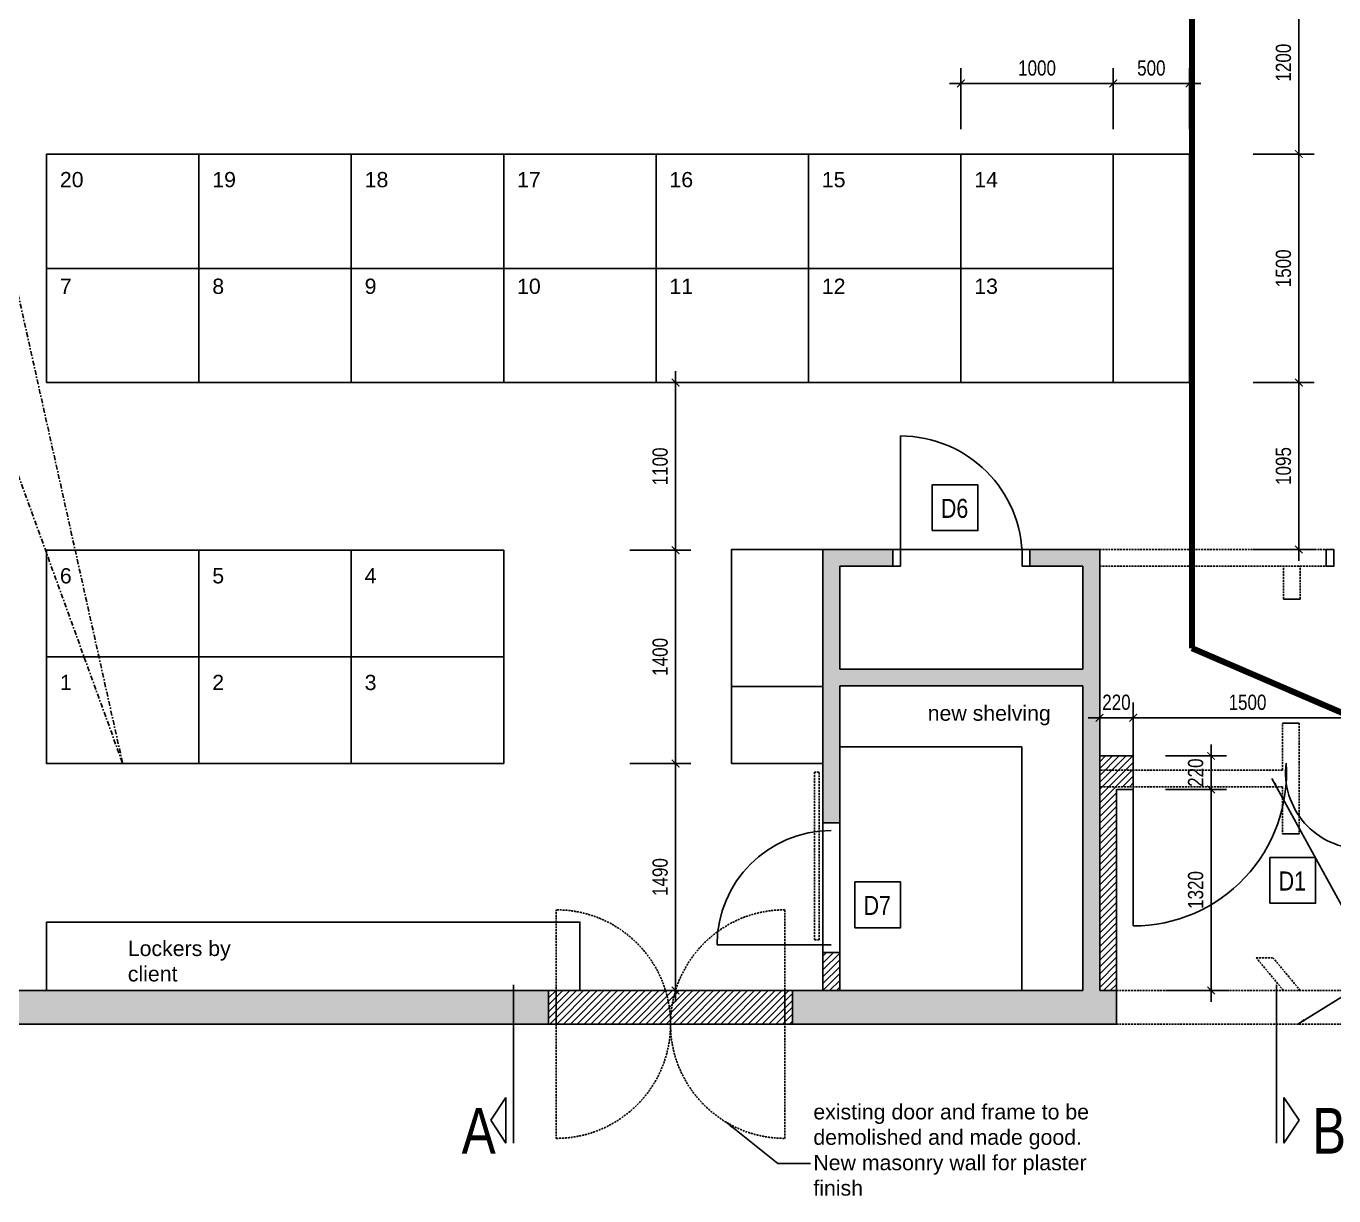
# Model space of a CAD drawing. Header units: millimetres. Extents: x -68315 to 81584, y -44830 to 67795.
# Drawn here: x -44214 to -35633, y 39458 to 47135 of the extents above; entities that cross this region are included whole.
import ezdxf

# ---------------------------------------------------------------- set-up
doc = ezdxf.new("R2010")
doc.units = ezdxf.units.MM
for name, pattern in [('DASHDOT2', [12.7, 6.35, -3.175, 0, -3.175]), ('HIDDEN2', [4.7625, 3.175, -1.5875]), ('PDASHED', [19.05, 12.7, -6.35])]:
    doc.linetypes.add(name, pattern=pattern)
for name, color, linetype in [('BRICK_WALLS_P4', 1, 'Continuous'), ('DOORS_P2', 8, 'Continuous'), ('MSA-ABOVE', 9, 'DASHDOT2'), ('MSA-CONCRETE', 3, 'Continuous'), ('MSA-DEMOLISH', 8, 'HIDDEN2'), ('MSA-DIMS50', 8, 'Continuous'), ('MSA-DRAINAGE', 4, 'DASHDOT2'), ('MSA-FITTING', 5, 'Continuous'), ('MSA-HATCH', 8, 'Continuous'), ('MSA-HATCH ELEV1', 252, 'Continuous'), ('MSA-SECTION LINES', 2, 'Continuous'), ('MSA-TEXT D&W 50', 7, 'Continuous'), ('MSA-TEXT1', 4, 'Continuous'), ('MSA-WALL', 1, 'Continuous')]:
    doc.layers.add(name, color=color, linetype=linetype)
doc.layers.get('0').off()
doc.styles.add('Arial 1in100 3mm', font='arial.ttf', dxfattribs={"width": 0.8, "height": 300})
doc.styles.add('Arial 1in50 2mm', font='arial.ttf', dxfattribs={"width": 0.8, "height": 100})
doc.dimstyles.new('DIM-50', dxfattribs={"dimtxt": 100, "dimasz": 50, "dimexe": 100, "dimexo": 100, "dimgap": 50, "dimtad": 1, "dimdec": 0, "dimrnd": 5, "dimzin": 0, "dimdsep": 46, "dimtxsty": 'Arial 1in50 2mm', "dimblk": 'ARCHTICK', "dimcen": 0.09, "dimdle": 75, "dimclrd": 256, "dimclre": 256, "dimclrt": 256, "dimadec": 0, "dimazin": 0, "dimtfac": 1, "dimtdec": 0, "dimtix": 1, "dimtmove": 2, "dimatfit": 3, "dimfxl": 300, "dimfxlon": 1, "dimtolj": 1, "dimtzin": 0, "dimarcsym": 0})

# ---------------------------------------------------------------- blocks, each defined once
blk = doc.blocks.new('_ArchTick')
at = {"color": 0, "linetype": 'ByBlock', "const_width": 0.15}
blk.add_lwpolyline([(-0.5, -0.5), (0.5, 0.5)], dxfattribs=at)
blk = doc.blocks.new('*D15')
at = {"layer": 'MSA-DIMS50', "lineweight": -2, "ltscale": 0.2}
for p, q in [((-37080.6, 46458.8), (-37080.6, 46858.8)), ((-36580.6, 46458.8), (-36580.6, 46858.8)), ((-37155.6, 46758.8), (-36505.6, 46758.8))]:
    blk.add_line(p, q, dxfattribs=at)
at = {"layer": 'MSA-DIMS50', "lineweight": -2, "xscale": 50, "yscale": 50, "zscale": 50, "rotation": 180}
blk.add_blockref('_ArchTick', (-37080.6, 46758.8), dxfattribs=at)
at = {"layer": 'MSA-DIMS50', "lineweight": -2, "xscale": 50, "yscale": 50, "zscale": 50}
blk.add_blockref('_ArchTick', (-36580.6, 46758.8), dxfattribs=at)
at = {"layer": 'MSA-DIMS50', "linetype": 'Continuous', "insert": (-36830.6, 46859.8), "char_height": 100, "attachment_point": 5, "style": 'Arial 1in50 2mm'}
blk.add_mtext('\\A1;500', dxfattribs=at)
blk = doc.blocks.new('*D17')
at = {"layer": 'MSA-DIMS50', "lineweight": -2, "ltscale": 0.2}
for p, q in [((-39952.6, 42370.5), (-39952.6, 40730.5)), ((-40252.6, 42295.5), (-39852.6, 42295.5)), ((-40252.6, 40805.5), (-39852.6, 40805.5))]:
    blk.add_line(p, q, dxfattribs=at)
at = {"layer": 'MSA-DIMS50', "lineweight": -2, "xscale": 50, "yscale": 50, "zscale": 50}
for p, rotation in [((-39952.6, 42295.5), 90), ((-39952.6, 40805.5), 270)]:
    blk.add_blockref('_ArchTick', p, dxfattribs=dict(at, rotation=rotation))
at = {"layer": 'MSA-DIMS50', "linetype": 'Continuous', "insert": (-40053.6, 41550.5), "char_height": 100, "attachment_point": 5, "rotation": 90, "style": 'Arial 1in50 2mm'}
blk.add_mtext('\\A1;1490', dxfattribs=at)
blk = doc.blocks.new('*D19')
at = {"layer": 'MSA-DIMS50', "lineweight": -2, "ltscale": 0.2}
for p, q in [((-39952.6, 43770.5), (-39952.6, 42220.5)), ((-40252.6, 43695.5), (-39852.6, 43695.5)), ((-40252.6, 42295.5), (-39852.6, 42295.5))]:
    blk.add_line(p, q, dxfattribs=at)
at = {"layer": 'MSA-DIMS50', "lineweight": -2, "xscale": 50, "yscale": 50, "zscale": 50}
for p, rotation in [((-39952.6, 43695.5), 90), ((-39952.6, 42295.5), 270)]:
    blk.add_blockref('_ArchTick', p, dxfattribs=dict(at, rotation=rotation))
at = {"layer": 'MSA-DIMS50', "linetype": 'Continuous', "insert": (-40053.6, 42995.5), "char_height": 100, "attachment_point": 5, "rotation": 90, "style": 'Arial 1in50 2mm'}
blk.add_mtext('\\A1;1400', dxfattribs=at)
blk = doc.blocks.new('*D20')
at = {"layer": 'MSA-DIMS50', "lineweight": -2, "ltscale": 0.2}
for p, q in [((-36162.4, 44795.5), (-35762.4, 44795.5)), ((-35862.4, 43625.5), (-35862.4, 44870.5)), ((-36162.4, 43700.5), (-35762.4, 43700.5))]:
    blk.add_line(p, q, dxfattribs=at)
at = {"layer": 'MSA-DIMS50', "lineweight": -2, "xscale": 50, "yscale": 50, "zscale": 50}
for p, rotation in [((-35862.4, 44795.5), 90), ((-35862.4, 43700.5), 270)]:
    blk.add_blockref('_ArchTick', p, dxfattribs=dict(at, rotation=rotation))
at = {"layer": 'MSA-DIMS50', "linetype": 'Continuous', "insert": (-35963.5, 44248), "char_height": 100, "attachment_point": 5, "rotation": 90, "style": 'Arial 1in50 2mm'}
blk.add_mtext('\\A1;1095', dxfattribs=at)
blk = doc.blocks.new('*D21')
at = {"layer": 'MSA-DIMS50', "lineweight": -2, "ltscale": 0.2}
for p, q in [((-40252.6, 44795.5), (-39852.6, 44795.5)), ((-39952.6, 43620.5), (-39952.6, 44870.5)), ((-40252.6, 43695.5), (-39852.6, 43695.5))]:
    blk.add_line(p, q, dxfattribs=at)
at = {"layer": 'MSA-DIMS50', "lineweight": -2, "xscale": 50, "yscale": 50, "zscale": 50}
for p, rotation in [((-39952.6, 44795.5), 90), ((-39952.6, 43695.5), 270)]:
    blk.add_blockref('_ArchTick', p, dxfattribs=dict(at, rotation=rotation))
at = {"layer": 'MSA-DIMS50', "linetype": 'Continuous', "insert": (-40053.6, 44245.5), "char_height": 100, "attachment_point": 5, "rotation": 90, "style": 'Arial 1in50 2mm'}
blk.add_mtext('\\A1;1100', dxfattribs=at)
blk = doc.blocks.new('*D32')
at = {"layer": 'MSA-DIMS50', "lineweight": -2, "ltscale": 0.2}
for p, q in [((-36438.4, 40730.5), (-36438.4, 42200.5)), ((-36738.4, 42125.5), (-36338.4, 42125.5)), ((-36738.4, 40805.5), (-36338.4, 40805.5))]:
    blk.add_line(p, q, dxfattribs=at)
at = {"layer": 'MSA-DIMS50', "lineweight": -2, "xscale": 50, "yscale": 50, "zscale": 50}
for p, rotation in [((-36438.4, 42125.5), 90), ((-36438.4, 40805.5), 270)]:
    blk.add_blockref('_ArchTick', p, dxfattribs=dict(at, rotation=rotation))
at = {"layer": 'MSA-DIMS50', "linetype": 'Continuous', "insert": (-36539.5, 41465.5), "char_height": 100, "attachment_point": 5, "rotation": 90, "style": 'Arial 1in50 2mm'}
blk.add_mtext('\\A1;1320', dxfattribs=at)
blk = doc.blocks.new('*D35')
at = {"layer": 'MSA-DIMS50', "lineweight": -2, "ltscale": 0.2}
for p, q in [((-36949.6, 42445.5), (-36949.6, 42695.8)), ((-35449.6, 42295.8), (-35449.6, 42695.8)), ((-35374.6, 42595.8), (-37024.6, 42595.8))]:
    blk.add_line(p, q, dxfattribs=at)
at = {"layer": 'MSA-DIMS50', "lineweight": -2, "xscale": 50, "yscale": 50, "zscale": 50, "rotation": 180}
blk.add_blockref('_ArchTick', (-36949.6, 42595.8), dxfattribs=at)
at = {"layer": 'MSA-DIMS50', "lineweight": -2, "xscale": 50, "yscale": 50, "zscale": 50}
blk.add_blockref('_ArchTick', (-35449.6, 42595.8), dxfattribs=at)
at = {"layer": 'MSA-DIMS50', "linetype": 'Continuous', "insert": (-36199.6, 42696.9), "char_height": 100, "attachment_point": 5, "style": 'Arial 1in50 2mm'}
blk.add_mtext('\\A1;1500', dxfattribs=at)
blk = doc.blocks.new('*D36')
at = {"layer": 'MSA-DIMS50', "lineweight": -2, "ltscale": 0.2}
for p, q in [((-37169.6, 42445.5), (-37169.6, 42695.8)), ((-36949.6, 42295.8), (-36949.6, 42695.8)), ((-36874.6, 42595.8), (-37244.6, 42595.8))]:
    blk.add_line(p, q, dxfattribs=at)
at = {"layer": 'MSA-DIMS50', "lineweight": -2, "xscale": 50, "yscale": 50, "zscale": 50}
blk.add_blockref('_ArchTick', (-37169.6, 42595.8), dxfattribs=at)
at = {"layer": 'MSA-DIMS50', "lineweight": -2, "xscale": 50, "yscale": 50, "zscale": 50, "rotation": 180}
blk.add_blockref('_ArchTick', (-36949.6, 42595.8), dxfattribs=at)
at = {"layer": 'MSA-DIMS50', "linetype": 'Continuous', "insert": (-37059.6, 42696.9), "char_height": 100, "attachment_point": 5, "style": 'Arial 1in50 2mm'}
blk.add_mtext('\\A1;220', dxfattribs=at)
blk = doc.blocks.new('*D40')
at = {"layer": 'MSA-DIMS50', "lineweight": -2, "ltscale": 0.2}
for p, q in [((-36438.4, 42050.5), (-36438.4, 42420.5)), ((-36738.4, 42345.5), (-36338.4, 42345.5)), ((-36738.4, 42125.5), (-36338.4, 42125.5))]:
    blk.add_line(p, q, dxfattribs=at)
at = {"layer": 'MSA-DIMS50', "lineweight": -2, "xscale": 50, "yscale": 50, "zscale": 50}
for p, rotation in [((-36438.4, 42345.5), 270), ((-36438.4, 42125.5), 90)]:
    blk.add_blockref('_ArchTick', p, dxfattribs=dict(at, rotation=rotation))
at = {"layer": 'MSA-DIMS50', "linetype": 'Continuous', "insert": (-36539.5, 42235.5), "char_height": 100, "attachment_point": 5, "rotation": 90, "style": 'Arial 1in50 2mm'}
blk.add_mtext('\\A1;220', dxfattribs=at)
blk = doc.blocks.new('*D74')
at = {"layer": 'MSA-DIMS50', "lineweight": -2, "ltscale": 0.2}
for p, q in [((-35862.4, 46220.5), (-35862.4, 47570.5)), ((-36162.4, 47495.5), (-35762.4, 47495.5)), ((-36162.4, 46295.5), (-35762.4, 46295.5))]:
    blk.add_line(p, q, dxfattribs=at)
at = {"layer": 'MSA-DIMS50', "lineweight": -2, "xscale": 50, "yscale": 50, "zscale": 50}
for p, rotation in [((-35862.4, 47495.5), 90), ((-35862.4, 46295.5), 270)]:
    blk.add_blockref('_ArchTick', p, dxfattribs=dict(at, rotation=rotation))
at = {"layer": 'MSA-DIMS50', "linetype": 'Continuous', "insert": (-35963.5, 46895.5), "char_height": 100, "attachment_point": 5, "rotation": 90, "style": 'Arial 1in50 2mm'}
blk.add_mtext('\\A1;1200', dxfattribs=at)
blk = doc.blocks.new('*D79')
at = {"layer": 'MSA-DIMS50', "lineweight": -2, "ltscale": 0.2}
for p, q in [((-35862.4, 44720.5), (-35862.4, 46370.5)), ((-36162.4, 46295.5), (-35762.4, 46295.5)), ((-36162.4, 44795.5), (-35762.4, 44795.5))]:
    blk.add_line(p, q, dxfattribs=at)
at = {"layer": 'MSA-DIMS50', "lineweight": -2, "xscale": 50, "yscale": 50, "zscale": 50}
for p, rotation in [((-35862.4, 46295.5), 90), ((-35862.4, 44795.5), 270)]:
    blk.add_blockref('_ArchTick', p, dxfattribs=dict(at, rotation=rotation))
at = {"layer": 'MSA-DIMS50', "linetype": 'Continuous', "insert": (-35963.5, 45545.5), "char_height": 100, "attachment_point": 5, "rotation": 90, "style": 'Arial 1in50 2mm'}
blk.add_mtext('\\A1;1500', dxfattribs=at)
blk = doc.blocks.new('*D80')
at = {"layer": 'MSA-DIMS50', "lineweight": -2, "ltscale": 0.2}
for p, q in [((-38080.6, 46458.8), (-38080.6, 46858.8)), ((-37080.6, 46458.8), (-37080.6, 46858.8)), ((-37005.6, 46758.8), (-38155.6, 46758.8))]:
    blk.add_line(p, q, dxfattribs=at)
at = {"layer": 'MSA-DIMS50', "lineweight": -2, "xscale": 50, "yscale": 50, "zscale": 50, "rotation": 180}
blk.add_blockref('_ArchTick', (-38080.6, 46758.8), dxfattribs=at)
at = {"layer": 'MSA-DIMS50', "lineweight": -2, "xscale": 50, "yscale": 50, "zscale": 50}
blk.add_blockref('_ArchTick', (-37080.6, 46758.8), dxfattribs=at)
at = {"layer": 'MSA-DIMS50', "linetype": 'Continuous', "insert": (-37580.6, 46859.8), "char_height": 100, "attachment_point": 5, "style": 'Arial 1in50 2mm'}
blk.add_mtext('\\A1;1000', dxfattribs=at)

msp = doc.modelspace()

# ---------------------------------------------------------------- hatches: boundary and pattern name
at = {"layer": 'MSA-HATCH', "ltscale": 0.2}
h = msp.add_hatch(dxfattribs=at)
h.set_pattern_fill('ANSI31', color=10, scale=10)
h.set_pattern_definition([(45, (-111886.89, -101378.395), (-22.45064, 22.45064), [])])
h.paths.add_polyline_path([(-36949.6, 42143), (-37169.6, 42143), (-37169.6, 40805.5), (-37059.6, 40805.5), (-37059.6, 42143)])
h.paths.add_polyline_path([(-34680.6, 42345.5), (-35449.6, 42345.5), (-35449.6, 42125.5), (-35149.6, 42125.5), (-34680.6, 42125.5)])
h.paths.add_polyline_path([(-36949.6, 42345.5), (-37169.6, 42345.5), (-37169.6, 42143), (-36949.6, 42143)])
h = msp.add_hatch(dxfattribs=at)
h.set_pattern_fill('ANSI31', color=10, scale=10)
h.set_pattern_definition([(45, (-114407.39, -105918.393), (-22.45064, 22.45064), [])])
h.paths.add_polyline_path([(-38875.6, 41055.5), (-38985.6, 41055.5), (-38985.6, 40805.5), (-38875.6, 40805.5)])
h = msp.add_hatch(dxfattribs=at)
h.set_pattern_fill('ANSI31', color=10, scale=10)
h.set_pattern_definition([(45, (-111707.39, -101378.395), (-22.45064, 22.45064), [])])
h.paths.add_polyline_path([(-40735.6, 40805.5), (-40785.6, 40805.5), (-40785.6, 40585.5), (-40735.6, 40585.5)])
h.paths.add_polyline_path([(-40018.6, 40805.5), (-40735.6, 40805.5), (-40735.6, 40585.5), (-39985.6, 40585.5, 0.074565)])
h.paths.add_polyline_path([(-39952.6, 40805.5), (-40018.6, 40805.5, -0.074565), (-39985.6, 40585.5, -0.074565)])
h.paths.add_polyline_path([(-39235.6, 40805.5), (-39952.6, 40805.5, 0.074565), (-39985.6, 40585.5), (-39235.6, 40585.5)])
h.paths.add_polyline_path([(-39185.6, 40805.5), (-39235.6, 40805.5), (-39235.6, 40585.5), (-39185.6, 40585.5)])
at = {"layer": 'MSA-HATCH ELEV1', "ltscale": 0.2}
h = msp.add_hatch(color=256, dxfattribs=at)
h.dxf.hatch_style = 1
h.paths.add_polyline_path([(-48730.6, 40805.5), (-48980.6, 40805.5), (-48980.6, 40585.5), (-48730.6, 40585.5)])
h.paths.add_polyline_path([(-47730.6, 40805.5), (-48730.6, 40805.5), (-48730.6, 40585.5), (-47730.6, 40585.5)])
h.paths.add_polyline_path([(-46580.6, 40805.5), (-47730.6, 40805.5), (-47730.6, 40585.5), (-46580.6, 40585.5)])
h.paths.add_polyline_path([(-40785.6, 40805.5), (-45680.6, 40805.5), (-45680.6, 40585.5), (-40785.6, 40585.5)])
h.paths.add_polyline_path([(-37059.6, 40805.5), (-37169.6, 40805.5), (-37169.6, 43700.5), (-37627.6, 43700.5), (-37627.6, 43590.5), (-37279.6, 43590.5), (-37279.6, 42915.5), (-38875.6, 42915.5), (-38875.6, 43590.5), (-38527.6, 43590.5), (-38527.6, 43700.5), (-38985.6, 43700.5), (-38985.6, 41905.5), (-38875.6, 41905.5), (-38875.6, 42805.5), (-37279.6, 42805.5), (-37279.6, 40805.5), (-39185.6, 40805.5), (-39185.6, 40585.5), (-37059.6, 40585.5)])
h.paths.add_polyline_path([(-34230.6, 40805.5), (-34280.6, 40805.5), (-34570.6, 40805.5), (-34570.6, 41945.5), (-34680.6, 41945.5), (-34680.6, 40585.5), (-34230.6, 40585.5)])
h.paths.add_polyline_path([(-34230.6, 43445.5), (-34340.6, 43445.5), (-34340.6, 42345.5), (-34230.6, 42345.5)])
h.paths.add_polyline_path([(-34030.6, 43445.5), (-34140.6, 43445.5), (-34140.6, 42345.5), (-34030.6, 42345.5)])

# ---------------------------------------------------------------- linework, layer by layer
at = {"layer": 'BRICK_WALLS_P4', "linetype": 'Continuous'}
for p, q in [((-38985.6, 43700.5), (-38985.6, 41905.5)), ((-38527.6, 43700.5), (-38985.6, 43700.5)), ((-38527.6, 43700.5), (-38527.6, 43590.5)), ((-37169.6, 43700.5), (-37627.6, 43700.5)), ((-37169.6, 43700.5), (-37627.6, 43700.5)), ((-37627.6, 43700.5), (-37627.6, 43590.5)), ((-37169.6, 43700.5), (-37169.6, 40805.5)), ((-38875.6, 43590.5), (-38875.6, 42915.5)), ((-38527.6, 43590.5), (-38875.6, 43590.5)), ((-37279.6, 43590.5), (-37627.6, 43590.5)), ((-37279.6, 43590.5), (-37279.6, 42915.5)), ((-37279.6, 42915.5), (-38875.6, 42915.5)), ((-38875.6, 42805.5), (-38875.6, 41905.5)), ((-37279.6, 42805.5), (-38875.6, 42805.5)), ((-37279.6, 42805.5), (-37279.6, 40805.5)), ((-38985.6, 41905.5), (-38875.6, 41905.5)), ((-38985.6, 41055.5), (-38875.6, 41055.5)), ((-45680.6, 40805.5), (-40785.6, 40805.5)), ((-40785.6, 40805.5), (-39185.6, 40805.5)), ((-40785.6, 40585.5), (-40785.6, 40805.5)), ((-39185.6, 40805.5), (-37279.6, 40805.5)), ((-39185.6, 40585.5), (-39185.6, 40805.5)), ((-37169.6, 40805.5), (-37059.6, 40805.5)), ((-45680.6, 40585.5), (-40785.6, 40585.5)), ((-40785.6, 40585.5), (-39185.6, 40585.5)), ((-39185.6, 40585.5), (-37059.6, 40585.5))]:
    msp.add_line(p, q, dxfattribs=at)
at = {"layer": 'DOORS_P2', "linetype": 'Continuous'}
for points in [[(-38527.6, 43700.5), (-38477.6, 43700.5), (-38477.6, 43590.5), (-38527.6, 43590.5), (-38527.6, 43700.5)], [(-37677.6, 43700.5), (-37627.6, 43700.5), (-37627.6, 43590.5), (-37677.6, 43590.5), (-37677.6, 43700.5)], [(-40735.6, 40805.5), (-40735.6, 40585.5), (-40785.6, 40585.5), (-40785.6, 40805.5), (-40735.6, 40805.5)], [(-39185.6, 40805.5), (-39185.6, 40585.5), (-39235.6, 40585.5), (-39235.6, 40805.5), (-39185.6, 40805.5)]]:
    msp.add_lwpolyline(points, dxfattribs=at)
at = {"layer": 'MSA-ABOVE', "ltscale": 5}
for p in [(-45607.8, 51395.5), (-45607.8, 47895.5)]:
    msp.add_line(p, (-43580.6, 42295.5), dxfattribs=at)
at = {"layer": 'MSA-CONCRETE', "ltscale": 0.2}
msp.add_lwpolyline([(-36949.6, 42125.5), (-36949.6, 41229.4)], dxfattribs=at)
at = {"layer": 'MSA-DEMOLISH', "linetype": 'PDASHED'}
for p, q in [((-35632.9, 43700.5), (-37169.6, 43700.5)), ((-35632.9, 43590.5), (-37169.6, 43590.5)), ((-35963, 43374.5), (-35963, 43590.5)), ((-35853, 43374.5), (-35853, 43590.5)), ((-35969.6, 42253), (-35969.6, 42561.5)), ((-35859.6, 42561.5), (-35859.6, 41834.4)), ((-35969.6, 42253), (-37169.6, 42253)), ((-35969.6, 42143), (-37169.6, 42143)), ((-35969.6, 42143), (-35969.6, 41834.4)), ((-40735.6, 40585.5), (-40735.6, 41335.5)), ((-39235.6, 41335.5), (-39235.6, 40585.5)), ((-36142.5, 41021.4), (-36032.5, 41021.4)), ((-36142.5, 41021.4), (-35963, 40805.5)), ((-36032.5, 41021.4), (-35853, 40805.5)), ((-37059.6, 40805.5), (-34680.6, 40805.5)), ((-40735.6, 40585.5), (-39235.6, 40585.5)), ((-40735.6, 40585.5), (-40735.6, 39835.5)), ((-39235.6, 39835.5), (-39235.6, 40585.5)), ((-37059.6, 40585.5), (-34680.6, 40585.5))]:
    msp.add_line(p, q, dxfattribs=at)
at = {"layer": 'MSA-DEMOLISH', "linetype": 'Continuous'}
for p, q in [((-35682.9, 43700.5), (-35682.9, 43590.5)), ((-35963, 43374.5), (-35853, 43374.5)), ((-35969.6, 42561.5), (-35859.6, 42561.5)), ((-35969.6, 41834.4), (-35859.6, 41834.4))]:
    msp.add_line(p, q, dxfattribs=at)
msp.add_lwpolyline([(-35632.9, 43700.5), (-35682.9, 43700.5), (-35682.9, 43590.5), (-35632.9, 43590.5), (-35632.9, 43700.5)], dxfattribs=at)
at = {"layer": 'MSA-DEMOLISH', "linetype": 'PDASHED'}
msp.add_lwpolyline([(-39011, 42238.2), (-39041.3, 42238.2), (-39041.3, 41138.2), (-39011, 41138.2)], close=True, dxfattribs=at)
for centre, start, end in [((-40735.6, 40585.5), 0, 90), ((-39235.6, 40585.5), 90, 180), ((-40735.6, 40585.5), 270, 0), ((-39235.6, 40585.5), 180, 270)]:
    msp.add_arc(centre, 750, start, end, dxfattribs=at)
at = {"layer": 'MSA-DIMS50', "ltscale": 0.2}
for p, q in [((-38477.6, 43700.5), (-37677.6, 43700.5)), ((-38985.6, 41905.5), (-38985.6, 40805.5)), ((-38875.6, 41905.5), (-38875.6, 40805.5))]:
    msp.add_line(p, q, dxfattribs=at)
at = {"layer": 'MSA-DRAINAGE', "color": 72, "lineweight": 211, "ltscale": 2, "const_width": 40}
msp.add_lwpolyline([(-36564.4, 61410.5), (-36564.4, 43052.6)], dxfattribs=at)
at = {"layer": 'MSA-DRAINAGE', "color": 72, "lineweight": 200, "ltscale": 2, "const_width": 40}
msp.add_lwpolyline([(-36564.4, 43052.6), (-34738.2, 42266.5)], dxfattribs=at)
at = {"layer": 'MSA-FITTING', "ltscale": 0.2}
for p, q in [((-43080.6, 44795.5), (-43080.6, 46295.5)), ((-42080.6, 44795.5), (-42080.6, 46295.5)), ((-41080.6, 44795.5), (-41080.6, 46295.5)), ((-40080.6, 44795.5), (-40080.6, 46295.5)), ((-39080.6, 44795.5), (-39080.6, 46295.5)), ((-38080.6, 44795.5), (-38080.6, 46295.5)), ((-37080.6, 44795.5), (-37080.6, 46295.5)), ((-36580.6, 44795.5), (-36580.6, 46295.5)), ((-37080.6, 45545.5), (-44080.6, 45545.5)), ((-43080.6, 42295.5), (-43080.6, 43695.5)), ((-42080.6, 42295.5), (-42080.6, 43695.5)), ((-41080.6, 42295.5), (-41080.6, 43695.5)), ((-39585.6, 43700.5), (-39585.6, 42295.5)), ((-38985.6, 43700.5), (-39585.6, 43700.5)), ((-41080.6, 42995.5), (-44080.6, 42995.5)), ((-37679.6, 42405.5), (-38875.6, 42405.5)), ((-37679.6, 42405.5), (-37679.6, 40805.5)), ((-39585.6, 42295.5), (-38985.6, 42295.5))]:
    msp.add_line(p, q, dxfattribs=at)
for points in [[(-44080.6, 44795.5), (-36580.6, 44795.5), (-36580.6, 46295.5), (-44080.6, 46295.5)], [(-44080.6, 41255.5), (-40580.6, 41255.5), (-40580.6, 40805.5), (-44080.6, 40805.5)]]:
    msp.add_lwpolyline(points, close=True, dxfattribs=at)
for points in [[(-41080.6, 43695.5), (-44080.6, 43695.5), (-44080.6, 42295.5), (-41080.6, 42295.5)], [(-40580.6, 40805.5), (-40580.6, 41255.5), (-44080.6, 41255.5), (-44080.6, 40805.5)]]:
    msp.add_lwpolyline(points, dxfattribs=at)
at = {"layer": 'MSA-SECTION LINES', "ltscale": 0.2}
for p, q in [((-41015.5, 39804.7), (-41015.5, 40842.5)), ((-36010.2, 39804.7), (-36010.2, 40842.5)), ((-41065.5, 40104.7), (-41165.5, 39954.7)), ((-41065.5, 39804.7), (-41065.5, 40104.7)), ((-35960.2, 40104.7), (-35860.2, 39954.7)), ((-35960.2, 39804.7), (-35960.2, 40104.7)), ((-41065.5, 39804.7), (-41165.5, 39954.7)), ((-41065.5, 39804.7), (-41165.5, 39954.7)), ((-35960.2, 39804.7), (-35860.2, 39954.7)), ((-35960.2, 39804.7), (-35860.2, 39954.7))]:
    msp.add_line(p, q, dxfattribs=at)
at = {"layer": 'MSA-TEXT D&W 50'}
for points in [[(-38268.9, 43823.9), (-37968.9, 43823.9), (-37968.9, 44123.9), (-38268.9, 44123.9)], [(-36052.6, 41378.5), (-35752.6, 41378.5), (-35752.6, 41678.5), (-36052.6, 41678.5)], [(-38776.2, 41218.1), (-38476.2, 41218.1), (-38476.2, 41518.1), (-38776.2, 41518.1)]]:
    msp.add_lwpolyline(points, close=True, dxfattribs=at)
at = {"layer": 'MSA-TEXT1', "ltscale": 0.2}
for points in [[(-38477.6, 43645.5), (-38477.6, 44445.5)], [(-36949.6, 42235.5), (-36949.6, 41485.5)], [(-36949.6, 42235.5), (-36949.6, 41235.5)], [(-38930.6, 41105.5), (-39680.6, 41105.5)]]:
    msp.add_lwpolyline(points, dxfattribs=at)
msp.add_lwpolyline([(-39585.6, 42800.5), (-38985.6, 42800.5), (-38985.6, 43700.5), (-39585.6, 43700.5)], close=True, dxfattribs=at)
for centre, radius, start, end in [((-38477.6, 43645.5), 800, 0, 90), ((-36949.6, 42235.5), 1006, 270, 3.61204), ((-35449.6, 42235.5), 500, 172.71756, 270), ((-38930.6, 41105.5), 750, 90, 180)]:
    msp.add_arc(centre, radius, start, end, dxfattribs=at)
at = {"layer": 'MSA-WALL', "ltscale": 0.2}
for p, q in [((-36949.6, 42345.5), (-37169.6, 42345.5)), ((-36949.6, 42125.5), (-36949.6, 42345.5)), ((-36949.6, 42125.5), (-37059.6, 42125.5))]:
    msp.add_line(p, q, dxfattribs=at)
at = {"layer": 'MSA-WALL', "linetype": 'Continuous'}
msp.add_line((-37059.6, 42125.5), (-37059.6, 40585.5), dxfattribs=at)

# ---------------------------------------------------------------- texts
at = {"layer": 'MSA-DIMS50', "ltscale": 0.2, "char_height": 100, "attachment_point": 1, "style": 'Arial 1in50 2mm'}
for s, insert in [('{\\W1;20}', (-43992.8, 46177.8)), ('{\\W1;19}', (-42992.8, 46177.8)), ('{\\W1;18}', (-41992.8, 46177.8)), ('{\\W1;17}', (-40992.8, 46177.8)), ('{\\W1;16}', (-39992.8, 46177.8)), ('{\\W1;15}', (-38992.8, 46177.8)), ('{\\W1;14}', (-37992.8, 46177.8)), ('{\\W1;7}', (-43992.8, 45477.8)), ('{\\W1;8}', (-42992.8, 45477.8)), ('{\\W1;9}', (-41992.8, 45477.8)), ('{\\W1;10}', (-40992.8, 45477.8)), ('{\\W1;11}', (-39992.8, 45477.8)), ('{\\W1;12}', (-38992.8, 45477.8)), ('{\\W1;13}', (-37992.8, 45477.8)), ('{\\W1;6}', (-43992.8, 43577.8)), ('{\\W1;5}', (-42992.8, 43577.8)), ('{\\W1;4}', (-41992.8, 43577.8)), ('{\\W1;1}', (-43992.8, 42877.8)), ('{\\W1;2}', (-42992.8, 42877.8)), ('{\\W1;3}', (-41992.8, 42877.8))]:
    msp.add_mtext_dynamic_manual_height_columns(s, width=959.852, gutter_width=500, heights=[0], dxfattribs=dict(at, insert=insert))
at = {"layer": 'MSA-TEXT D&W 50', "char_height": 125, "attachment_point": 1, "style": 'Arial 1in50 2mm'}
for s, insert in [('\\pxqc;D6', (-38230.2, 44032.6)), ('\\pxqc;D1', (-36013.9, 41587.1)), ('\\pxqc;D7', (-38737.5, 41426.8))]:
    msp.add_mtext_dynamic_manual_height_columns(s, width=217.149, gutter_width=15, heights=[0], dxfattribs=dict(at, insert=insert))
at = {"layer": 'MSA-TEXT1', "ltscale": 0.2, "attachment_point": 1}
for s, width, insert, char_height, style in [('{\\W1;new shelving  }', 959.852, (-38298.1, 42676.2), 100, 'Arial 1in50 2mm'), ('{\\W1;Lockers by client}', 959.852, (-43547.2, 41132.1), 100, 'Arial 1in50 2mm'), ('A', 959.852, (-41356.4, 40035.2), 300, 'Arial 1in100 3mm'), ('{\\W1;existing door and frame to be demolished and made good. New masonry wall for plaster finish}', 1895.227, (-39048.5, 40059.8), 100, 'Arial 1in50 2mm'), ('B', 959.852, (-35776.4, 40035.2), 300, 'Arial 1in100 3mm')]:
    msp.add_mtext_dynamic_manual_height_columns(s, width=width, gutter_width=500, heights=[0], dxfattribs=dict(at, insert=insert, char_height=char_height, style=style))

# ---------------------------------------------------------------- dimensions: what is measured, and where the dimension line sits
at = {"layer": 'MSA-DIMS50', "ltscale": 0.2}
for base, p1, p2, picture, middle in [((-35862.4, 47495.5), (-36580.6, 46295.5), (-36580.6, 47495.5), '*D74', (-35963.5, 46895.5)), ((-35862.4, 46295.5), (-36580.6, 44795.5), (-36580.6, 46295.5), '*D79', (-35963.5, 45545.5)), ((-39952.6, 44795.5), (-40580.6, 43695.5), (-40580.6, 44795.5), '*D21', (-40053.6, 44245.5)), ((-35862.4, 44795.5), (-37169.6, 43700.5), (-37169.6, 44795.5), '*D20', (-35963.5, 44248)), ((-39952.6, 42295.5), (-40580.6, 43695.5), (-40580.6, 42295.5), '*D19', (-40053.6, 42995.5)), ((-36438.4, 42345.5), (-36949.6, 42125.5), (-36949.6, 42345.5), '*D40', (-36539.5, 42235.5)), ((-39952.6, 40805.5), (-40580.6, 42295.5), (-40580.6, 40805.5), '*D17', (-40053.6, 41550.5)), ((-36438.4, 42125.5), (-37059.6, 40805.5), (-37059.6, 42125.5), '*D32', (-36539.5, 41465.5))]:
    dim = msp.add_linear_dim(base=base, p1=p1, p2=p2, angle=90, dimstyle='DIM-50', dxfattribs=at)
    dim.commit()
    dim.dimension.update_dxf_attribs({"geometry": picture, "text_midpoint": middle})
for base, p1, p2, picture, middle in [((-38080.6, 46758.8), (-37080.6, 46295.5), (-38080.6, 46295.5), '*D80', (-37580.6, 46859.8)), ((-36580.6, 46758.8), (-37080.6, 46295.5), (-36580.6, 46295.5), '*D15', (-36830.6, 46859.8)), ((-37169.6, 42595.8), (-36949.6, 42165.5), (-37169.6, 42345.5), '*D36', (-37059.6, 42696.9)), ((-36949.6, 42595.8), (-35449.6, 42165.5), (-36949.6, 42345.5), '*D35', (-36199.6, 42696.9))]:
    dim = msp.add_linear_dim(base=base, p1=p1, p2=p2, dimstyle='DIM-50', dxfattribs=at)
    dim.commit()
    dim.dimension.update_dxf_attribs({"geometry": picture, "text_midpoint": middle})

# ---------------------------------------------------------------- leaders
for points in [[(-36039.1, 42198), (-34948, 40207.4), (-34538, 39717.4)], [(-35870.1, 40585.5), (-35052, 41093.5), (-34061.9, 41093.5)], [(-39620.6, 39941.8), (-39281.7, 39669.5), (-39068.1, 39669.5)]]:
    msp.add_leader(points, dimstyle='DIM-50', dxfattribs=at)

doc.saveas('drawing.dxf')
